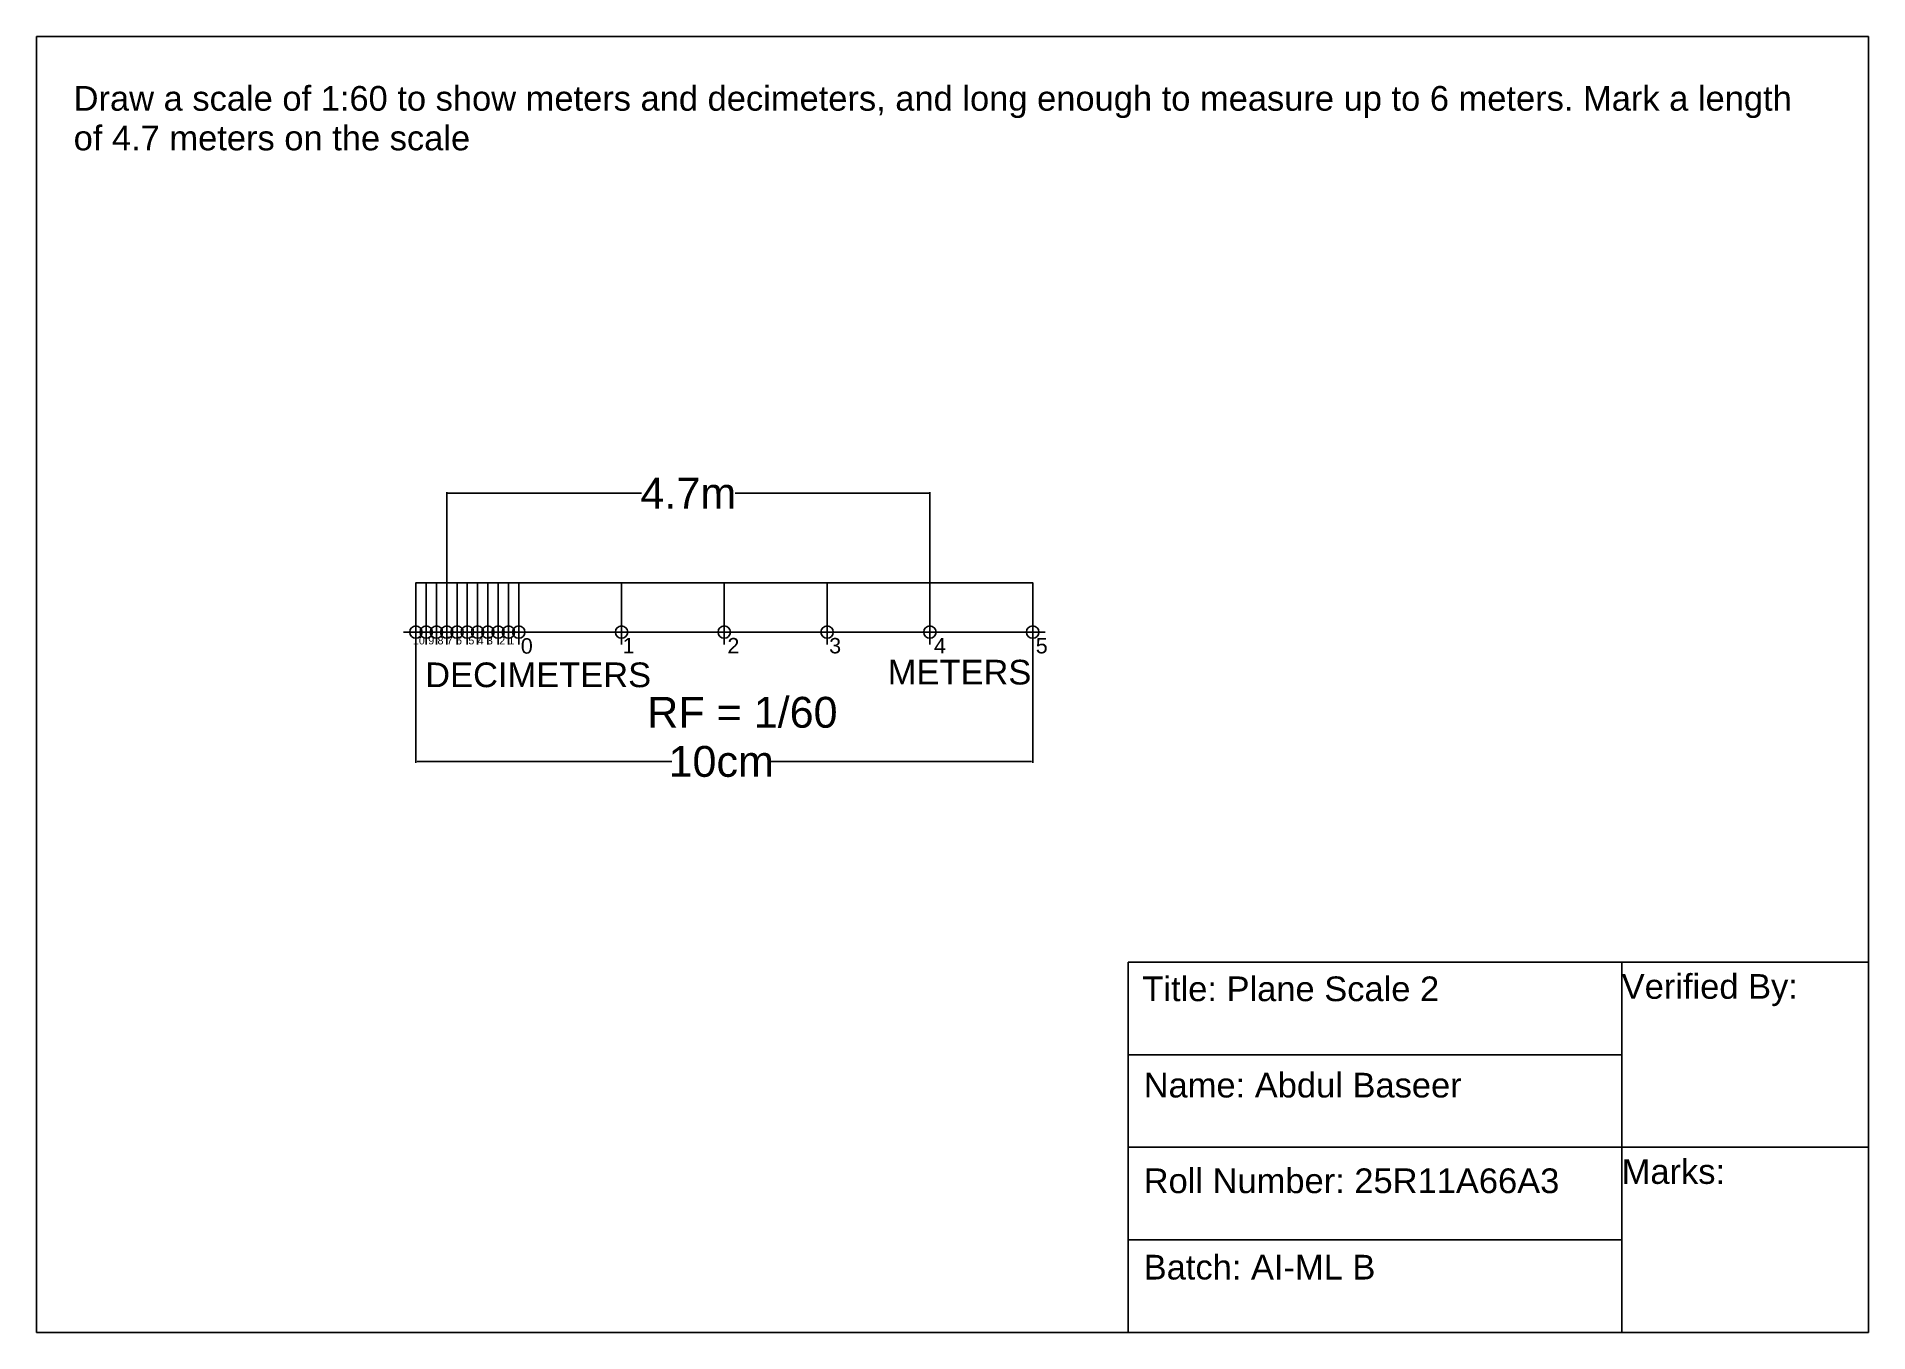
# Model space of a CAD drawing. Header units: millimetres. Extents: x 0 to 297, y 0 to 210.
import ezdxf

# ---------------------------------------------------------------- set-up
doc = ezdxf.new("R2010")
doc.units = ezdxf.units.MM
doc.header["$MEASUREMENT"] = 0
doc.header["$PDMODE"] = 34
doc.header["$PDSIZE"] = 2
doc.styles.get("Standard").update_dxf_attribs({"font": 'arial.ttf'})
doc.dimstyles.get("Standard").update_dxf_attribs({"dimtxt": 5, "dimasz": 0.18, "dimexe": 0.18, "dimexo": 0.0625, "dimgap": 0.09, "dimtad": 0, "dimtih": 1, "dimtoh": 1, "dimdec": 4, "dimzin": 0, "dimdsep": 46, "dimtxsty": 'Standard', "dimcen": 0.09, "dimadec": 0, "dimazin": 0, "dimtfac": 1, "dimtdec": 4, "dimtofl": 0, "dimtmove": 0, "dimatfit": 3, "dimfxl": 1, "dimtolj": 1, "dimtzin": 0, "dimarcsym": 0})

# ---------------------------------------------------------------- blocks, each defined once
blk = doc.blocks.new('*D3')
at = {"color": 0, "lineweight": -2, "transparency": 16777216}
for p, q in [((61.5, 113.44), (61.5, 92.32)), ((161.5, 113.44), (161.5, 92.32)), ((61.68, 92.5), (102.98, 92.5)), ((161.32, 92.5), (119.02, 92.5))]:
    blk.add_line(p, q, dxfattribs=at)
at = {"color": 0, "transparency": 16777216}
for points in [[(61.68, 92.53), (61.68, 92.47), (61.5, 92.5)], [(161.32, 92.53), (161.32, 92.47), (161.5, 92.5)]]:
    blk.add_solid(points, dxfattribs=at)
at = {"layer": 'Defpoints', "color": 0, "transparency": 16777216}
for p in [(61.5, 113.5), (161.5, 113.5), (61.5, 92.5)]:
    blk.add_point(p, dxfattribs=at)
at = {"color": 0, "transparency": 16777216, "insert": (111, 92.5), "char_height": 5, "attachment_point": 5}
blk.add_mtext('\\A1;10cm', dxfattribs=at)
blk = doc.blocks.new('*D4')
at = {"color": 0, "lineweight": -2, "transparency": 16777216}
for p, q in [((66.5, 113.56), (66.5, 136.18)), ((66.68, 136), (98.08, 136)), ((144.65, 136), (113.25, 136)), ((144.83, 113.56), (144.83, 136.18))]:
    blk.add_line(p, q, dxfattribs=at)
at = {"color": 0, "transparency": 16777216}
for points in [[(66.68, 136.03), (66.68, 135.97), (66.5, 136)], [(144.65, 136.03), (144.65, 135.97), (144.83, 136)]]:
    blk.add_solid(points, dxfattribs=at)
at = {"layer": 'Defpoints', "color": 0, "transparency": 16777216}
for p in [(66.5, 136), (66.5, 113.5), (144.83, 113.5)]:
    blk.add_point(p, dxfattribs=at)
at = {"color": 0, "transparency": 16777216, "insert": (105.67, 136), "char_height": 5, "attachment_point": 5}
blk.add_mtext('\\A1;4.7m', dxfattribs=at)

msp = doc.modelspace()

# ---------------------------------------------------------------- linework, layer by layer
for p, q in [((63.14042, 113.5), (63.14042, 121.5)), ((64.83333, 113.5), (64.83333, 121.5)), ((66.5, 113.5), (66.5, 121.5)), ((68.16667, 113.5), (68.16667, 121.5)), ((69.83333, 113.5), (69.83333, 121.5)), ((71.5, 113.5), (71.5, 121.5)), ((73.16667, 113.5), (73.16667, 121.5)), ((74.83333, 113.5), (74.83333, 121.5)), ((76.5, 113.5), (76.5, 121.5)), ((78.16667, 113.5), (78.16667, 121.5)), ((94.83333, 113.5), (94.83333, 121.5)), ((111.5, 113.5), (111.5, 121.5)), ((128.16667, 113.5), (128.16667, 121.5)), ((144.83333, 113.5), (144.83333, 121.5)), ((61.5, 113.5), (161.5, 113.5)), ((61.5, 113.5), (78.16667, 113.5)), ((177, 0), (177, 60)), ((177, 60), (297, 60)), ((257, 0), (257, 60)), ((297, 60), (297, 0)), ((177, 45), (257, 45)), ((177, 30), (297, 30)), ((177, 15), (257, 15)), ((297, 0), (177, 0))]:
    msp.add_line(p, q)
for points in [[(0, 0), (297, 0), (297, 210), (0, 210)], [(61.5, 113.5), (161.5, 113.5), (161.5, 121.5), (61.5, 121.5)]]:
    msp.add_lwpolyline(points, close=True)
for p in [(61.5, 113.5), (63.16667, 113.5), (64.83333, 113.5), (66.5, 113.5), (68.16667, 113.5), (69.83333, 113.5), (71.5, 113.5), (73.16667, 113.5), (74.83333, 113.5), (76.5, 113.5), (78.16667, 113.5), (94.83333, 113.5), (111.5, 113.5), (128.16667, 113.5), (144.83333, 113.5), (161.5, 113.5)]:
    msp.add_point(p)

# ---------------------------------------------------------------- texts
for s, height, p in [('Draw a scale of 1:60 to show meters and decimeters, and long enough to measure up to 6 meters. Mark a length ', 4, (6, 198)), ('of 4.7 meters on the scale', 4, (6, 191.57435)), ('10', 1.25, (61, 111.5)), ('9', 1.25, (63.5, 111.5)), ('8', 1.25, (65, 111.5)), ('7', 1.25, (66.5, 111.5)), ('6', 1.25, (68, 111.5)), ('5', 1.25, (70, 111.5)), ('4', 1.25, (71.5, 111.5)), ('3', 1.25, (73, 111.5)), ('2', 1.25, (75, 111.5)), ('1', 1.25, (76.5, 111.5)), ('0', 2.5, (78.5, 110)), ('1', 2.5, (95, 110.04263)), ('2', 2.5, (112, 110.04263)), ('3', 2.5, (128.5, 110.04263)), ('4', 2.5, (145.5, 110.04263)), ('5', 2.5, (162, 110.04263)), ('DECIMETERS', 4, (63, 104.56821)), ('METERS', 4, (138, 105)), ('RF = 1/60', 5, (99, 98)), ('Title: Plane Scale 2', 4, (179.2727, 53.67697)), ('Verified By:', 4, (257, 54.06548)), ('Name: Abdul Baseer', 4, (179.5, 38.06548)), ('Roll Number: 25R11A66A3', 4, (179.5, 22.56548)), ('Marks:', 4, (257, 24.06548)), ('Batch: AI-ML B', 4, (179.5, 8.56548))]:
    msp.add_text(s, height=height).set_placement(p)

# ---------------------------------------------------------------- dimensions: what is measured, and where the dimension line sits
dim = msp.add_linear_dim(base=(66.5, 136), p1=(144.83333, 113.5), p2=(66.5, 113.5), text='4.7m', dimstyle='Standard')
dim.commit()
dim.dimension.update_dxf_attribs({"geometry": '*D4', "text_midpoint": (105.66667, 136)})
dim = msp.add_linear_dim(base=(61.5, 92.5), p1=(161.5, 113.5), p2=(61.5, 113.5), text='10cm', dimstyle='Standard')
dim.commit()
dim.dimension.update_dxf_attribs({"geometry": '*D3', "text_midpoint": (111, 92.5), "dimtype": 160})

doc.saveas('drawing.dxf')
